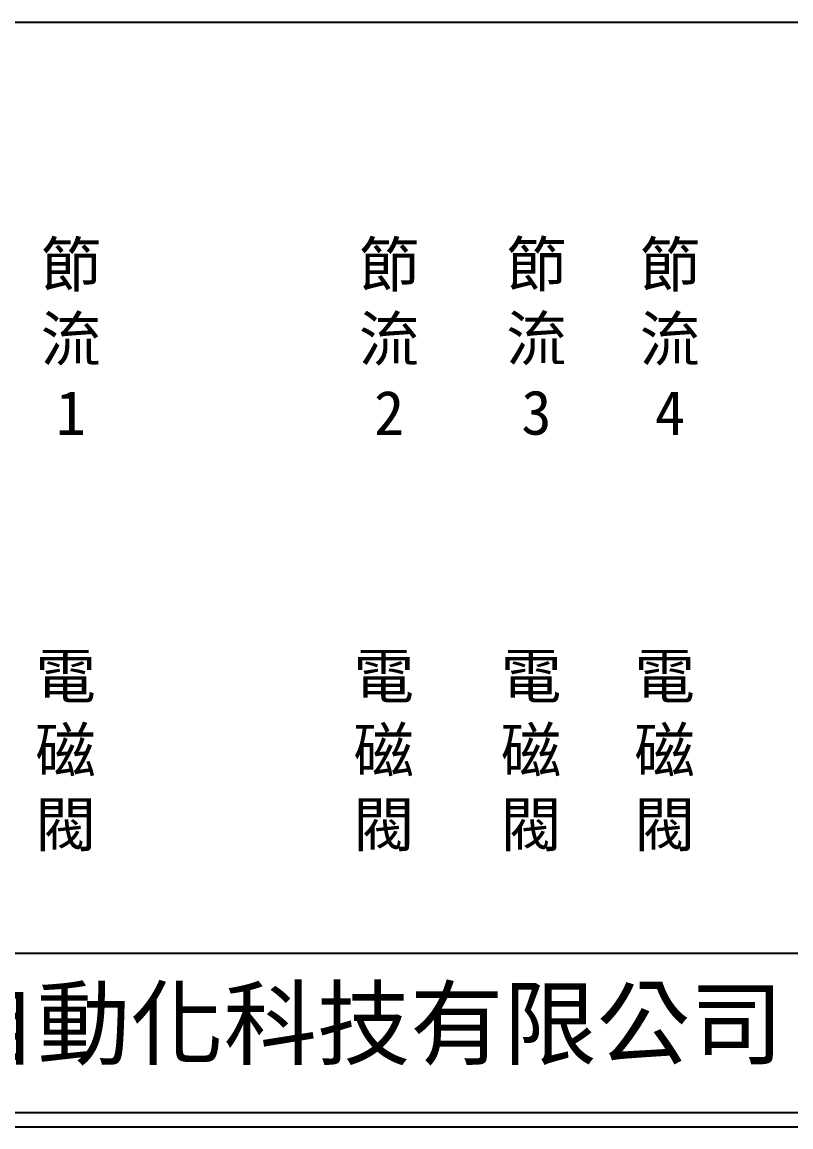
# Model space of a CAD drawing. Extents: x 926 to 1213, y 3 to 207.
# Drawn here: x 987.6 to 1055, y 3 to 100 of the extents above; entities that cross this region are included whole.
import ezdxf

# ---------------------------------------------------------------- set-up
doc = ezdxf.new("R2010")
doc.units = 0
doc.layers.add('圖框層', color=7, linetype='CONTINUOUS')
doc.layers.add('標尺寸層', color=3, linetype='CONTINUOUS')
doc.styles.add('CNS', font='romanc.shx', dxfattribs={"bigfont": 'chineset.shx'})
doc.styles.add('STSL', font='KAIU.TTF')

msp = doc.modelspace()

# ---------------------------------------------------------------- linework, layer by layer
at = {"layer": '圖框層', "color": 7}
for p, q in [((926.992, 18.25), (1211.493, 18.25)), ((926.992, 4.25), (1211.493, 4.25)), ((925.742, 3), (1212.742, 3))]:
    msp.add_line(p, q, dxfattribs=at)
at = {"layer": '標尺寸層', "color": 7}
msp.add_line((930.49, 99.958), (1208.361, 99.958), dxfattribs=at)

# ---------------------------------------------------------------- texts
at = {"layer": '圖框層', "color": 4, "style": 'STSL'}
msp.add_text('泓陞自動化科技有限公司', height=6, dxfattribs=at).set_placement((964.346, 9.076))
at = {"layer": '標尺寸層', "color": 7, "char_height": 3.9, "attachment_point": 5, "style": 'CNS'}
for s, insert, width in [('{\\fDFKai-SB|b0|i0|c136|p65;節流1}', (991.865, 72.165), 2.84806), ('{\\fDFKai-SB|b0|i0|c136|p65;節流2}', (1019.784, 72.165), 2.84806), ('{\\fDFKai-SB|b0|i0|c136|p65;節流3}', (1032.71, 72.165), 2.84806), ('{\\fDFKai-SB|b0|i0|c136|p65;節流4}', (1044.425, 72.165), 2.84806), ('{\\fDFKai-SB|b0|i0|c136|p65;電磁閥}', (991.394, 35.841), 8.6627), ('{\\fDFKai-SB|b0|i0|c136|p65;電磁閥}', (1019.313, 35.841), 8.6627), ('{\\fDFKai-SB|b0|i0|c136|p65;電磁閥}', (1032.239, 35.841), 8.6627), ('{\\fDFKai-SB|b0|i0|c136|p65;電磁閥}', (1043.954, 35.841), 8.6627)]:
    msp.add_mtext(s, dxfattribs=dict(at, insert=insert, width=width))

doc.saveas('drawing.dxf')
